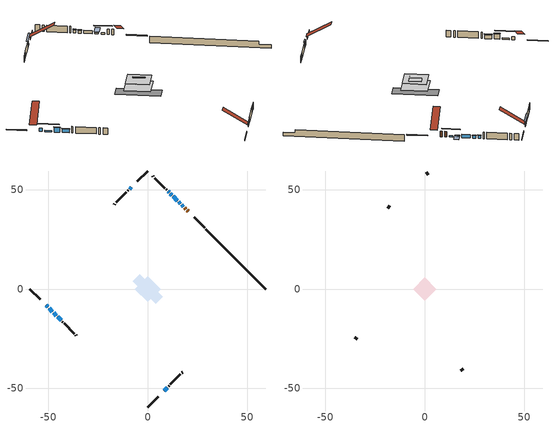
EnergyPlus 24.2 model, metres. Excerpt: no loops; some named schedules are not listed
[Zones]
conditioned space
 floor outside (Floor1 construction): -1.57,0 0,1.57 1.57,0 0,-1.57 z0.79
 floor adiabatic (AdiabaticFloorConstruction): -6.53,0 0,6.53 6.53,0 0,-6.53 z0.79
 floor foundation (Slab1 construction): -7.54,3.99 -3.99,7.54 7.54,-3.99 3.99,-7.54 z-1.65
 wall outside (RimJoist1 construction): 0,-59.4 5.19,-54.21 / -59.4,0 -54.21,-5.19 / 0,59.4 -5.19,54.21 / 28.57,30.83 23.38,36.02 z0.79:1.09
 wall outside (AdiabaticWallConstruction 1): 20.28,39.12 19.8,39.6 / 19.15,40.26 18.6,40.8 z0.79:2.82
 wall outside (AdiabaticWallConstruction): -51.11,-8.29 -50.37,-9.04 / 14.91,44.5 12.75,46.66 z0.79:2.01; 17.94,41.46 17.08,42.32 / 16.43,42.98 15.56,43.84 / -8.29,51.11 -9.16,50.25 / -49.71,-9.69 -47.99,-11.42 z0.79:1.3; -47.33,-12.07 -46.04,-13.37 z0.79:2.62; 12.09,47.31 11.44,47.96 z0.79:1.71; 10.79,48.61 10.21,49.19 z0.79:1.91; 8.29,-51.11 9.8,-49.6 z0.79:2.31; -45.38,-14.02 -43.66,-15.75 z0.79:2.16
 wall outside (Wall1 construction): 10.46,-48.94 10.71,-48.69 / -43,-16.4 -42.74,-16.66 / -9.81,49.59 -10.07,49.34 / 9.56,49.85 9.3,50.1 z0.79:3.23
 wall outside (Wall2 construction): 11.37,-48.03 16.49,-42.92 / -42.09,-17.32 -36.97,-22.43 / -10.72,48.68 -15.84,43.57 / 8.65,50.76 3.53,55.87 z0.79:3.23
 wall outside (Wall3 construction): 17.14,-42.26 17.57,-41.84 / -36.32,-23.09 -35.89,-23.51 / -16.5,42.91 -16.92,42.48 / 2.88,56.53 2.45,56.95 z0.79:3.23
 wall foundation (FoundationWall1 construction): 29.23,30.17,-1.65 29.23,30.17,0.79 56.39,3.02,0.79 56.39,3.02,-0.31 59.4,0,-0.31 59.4,0,-1.65
 window (WindowConstruction 6): -51.11,-8.29 -50.37,-9.04 z0.79:2.01
 window (WindowConstruction 7): 17.94,41.46 17.08,42.32 z0.79:1.3
 window (WindowConstruction 8): 16.42,42.98 15.56,43.84 z0.79:1.3
 window (WindowConstruction 9): -8.29,51.11 -9.16,50.25 z0.79:1.3
 window (WindowConstruction 10): -49.71,-9.69 -47.99,-11.42 z0.79:1.3
 window (WindowConstruction): -47.33,-12.07 -46.04,-13.37 z0.79:2.62
 window (WindowConstruction 1): 14.91,44.5 12.75,46.65 z0.79:2.01
 window (WindowConstruction 2): 12.09,47.31 11.45,47.96 z0.79:1.7
 window (WindowConstruction 3): 10.79,48.62 10.22,49.19 z0.79:1.91
 window (WindowConstruction 4): 8.29,-51.11 9.8,-49.6 z0.79:2.31
 window (WindowConstruction 5): -45.38,-14.02 -43.66,-15.75 z0.79:2.16
 door (Door): 20.28,39.13 19.8,39.6 z0.79:2.82
 door (Door 1): 19.15,40.26 18.6,40.8 z0.79:2.82
 ceiling adiabatic (AdiabaticFloorConstruction): 0,-6.53 6.53,0 0,6.53 -6.53,0 z0.79
attic - vented
 floor to conditioned space (Floor2 construction Reversed): -5.91,0 0,5.91 5.91,0 0,-5.91 z3.23
 floor to conditioned space (Floor3 construction Reversed): -3.1,0 0,3.1 3.1,0 0,-3.1 z3.23
 wall outside (Wall4 construction): 18.22,-41.18 19.36,-40.04 / -35.23,-24.17 -34.1,-25.31 / -17.58,41.83 -18.72,40.69 / 1.79,57.61 0.66,58.75 z0.79:3.23
 roof outside (Roof1 construction): 7.64,-51.77,3.23 1.46,-45.59,8.32 -0.32,-47.38,8.32 5.85,-53.55,3.23; -51.77,-7.64,3.23 -45.59,-1.46,8.32 -47.38,0.32,8.32 -53.55,-5.85,3.23; -7.64,51.77,3.23 -1.46,45.59,8.32 0.32,47.38,8.32 -5.85,53.55,3.23; 20.94,38.47,3.23 14.76,32.29,8.32 16.55,30.51,8.32 22.72,36.68,3.23
shading: 15.21,44.19 19.81,39.59 20.1,39.88 15.51,44.48 z3.94; 15.35,44.05 16.64,42.77 19.22,45.36 17.94,46.64 z1.6; -11.02,48.38 -6.43,52.98 -6.72,53.27 -11.31,48.67 z3.94; -46.12,-13.28 -51.58,-7.83 -51.87,-8.12 -46.41,-13.57 z3.94; -45.89,-13.51 -47.47,-11.93 -47.76,-12.22 -46.19,-13.8 z2.82; 11.3,48.1 12.23,47.17 12.53,47.46 11.59,48.39 z1.91; 10.07,49.33 10.93,48.47 11.22,48.76 10.36,49.62 z2.11; 9.95,-49.46 8.15,-51.25 8.44,-51.54 10.24,-49.75 z2.52; -43.51,-15.89 -45.52,-13.88 -45.81,-14.17 -43.8,-16.18 z2.36
[Building]
Building 1: Terrain=Suburbs
[Site:Location]
Quebec Intl AP_QC: Latitude {deg}=46.8; Longitude {deg}=-71.38; Time Zone {hr}=-5; Elevation {m}=74; Keep Site Location Information=Yes
[Site:GroundTemperature:Shallow]
0.0108218, -2.24938, -2.43038, -1.3578, 2.94801, 7.23376, 10.9493, 13.303, 13.5029, 11.5886, 7.96783, 3.81355
[Site:WaterMainsTemperature]
Calculation Method=Schedule; Temperature Schedule=mains temperature schedule
[Material] Roughness=Rough; Thermal Absorptance=0.9
Name | Thickness {m} | Conductivity {W/m-K} | Density {kg/m3} | Specific Heat {J/kg-K} | Solar Absorptance | Visible Absorptance
asphalt or fiberglass shingles | 0.00635 | 0.162714 | 1121.4 | 1465.45 | 0.4 | 0.4
ceiling loosefill ins | 0.0846667 | 0.0480833 | 16.02 | 1046.75 | 0.7 | 0.7
ceiling stud and cavity | 0.1397 | 0.0960498 | 65.682 | 1177.47 | 0.7 | 0.7
ceiling stud and cavity 1 | 0.1397 | 0.0973462 | 65.682 | 1177.47 | 0.7 | 0.7
concrete 4.0 in. | 0.1016 | 1.803125 | 2242.8 | 837.4 | 0.7 | 0.7
concrete 8.0 in. | 0.2032 | 1.803125 | 2242.8 | 837.4 | 0.7 | 0.7
door material | 0.04445 | 0.0451087 | 512.64 | 1214.23 | 0.7 | 0.7
exterior vertical ins | 0.00784382 | 0.029427 | 32.04 | 1214.23 | 0.7 | 0.7
floor covering | 0.0127 | 0.0433444 | 54.468 | 1339.84 | 0.6 | 0.6
floor rigid ins; rim joist rigid ins; wall rigid ins | 0.051816 | 0.029427 | 32.04 | 1214.23 | 0.7 | 0.7
floor rigid ins 1; wall rigid ins 1 | 0.512978 | 0.029427 | 32.04 | 1214.23 | 0.7 | 0.7
floor stud and cavity | 0.1397 | 0.0894249 | 92.3553 | 1139.71 | 0.7 | 0.7
floor stud and cavity 1 | 0.1397 | 1.75129 | 37.0049 | 1207.88 | 0.7 | 0.7
furniture material conditioned space 1 | 0.1524 | 0.115458 | 640.8 | 1214.23 | 0.6 | 0.6
gypsum board | 0.0127 | 0.160291 | 801 | 837.4 | 0.6 | 0.6
gypsum board 1 | 0.0127 | 0.160291 | 801 | 837.4 | 0.7 | 0.7
osb sheathing 0.5 in. | 0.0127 | 0.115458 | 512.64 | 1214.23 | 0.7 | 0.7
osb sheathing 0.75 in. | 0.01905 | 0.115458 | 512.64 | 1214.23 | 0.7 | 0.7
osb sheathing 2.0 in. | 0.0508 | 0.115458 | 512.64 | 1214.23 | 0.7 | 0.7
rim joist stud and cavity | 0.0508 | 0.04374 | 125.044 | 1163.47 | 0.6 | 0.6
wall stud and cavity | 0.1397 | 0.131356 | 139.0536 | 1170.24 | 0.7 | 0.7
wall stud and cavity 1 | 0.1397 | 0.149414 | 139.0536 | 1170.24 | 0.7 | 0.7
wall stud and cavity 2 | 0.1397 | 0.40688 | 139.0536 | 1170.24 | 0.7 | 0.7
wall stud and cavity 3 | 0.0889 | 6.1454 | 50.32683 | 1063.81 | 0.6 | 0.6
wall stud and cavity 4 | 0.0889 | 0.380278 | 52.3479 | 1209.89 | 0.7 | 0.7
wall stud and cavity 5 | 0.0889 | 0.391764 | 83.0341 | 1211.67 | 0.7 | 0.7
wood siding | 0.0254 | 0.102417 | 544.68 | 1172.36 | 0.4 | 0.4
wood siding 1 | 0.00254 | 0.102417 | 544.68 | 1172.36 | 0.4 | 0.4
wood siding 2; wood siding 3; wood siding 4 | 0.0254 | 0.102417 | 544.68 | 1172.36 | 0.7 | 0.7
[WindowMaterial:SimpleGlazingSystem]
Name | U-Factor {W/m2-K} | Solar Heat Gain Coefficient
WindowMaterial | 2.12414 | 0.61
WindowMaterial 1 | 2.22805 | 0.55
WindowMaterial 2 | 2.22521 | 0.52
WindowMaterial 3 | 2.33195 | 0.42
WindowMaterial 4 | 2.12811 | 0.61
WindowMaterial 5 | 2.16843 | 0.57
WindowMaterial 6 | 2.938365 | 0.65
WindowMaterial 7 | 3.032052 | 0.47
[Construction]
AdiabaticFloorConstruction: floor stud and cavity 1, floor rigid ins 1, osb sheathing 0.75 in., floor covering
AdiabaticWallConstruction: wood siding 3, wall rigid ins 1, wall stud and cavity 4, gypsum board
AdiabaticWallConstruction 1: wood siding 4, wall rigid ins 1, wall stud and cavity 4, gypsum board
Door; Door 1: door material
Floor1 construction: floor stud and cavity, floor rigid ins, osb sheathing 0.75 in., floor covering
Floor2 construction Reversed: gypsum board, ceiling stud and cavity, ceiling loosefill ins
Floor3 construction Reversed: gypsum board, ceiling stud and cavity 1, ceiling loosefill ins
FoundationWall1 construction: concrete 8.0 in., gypsum board 1
furniture construction conditioned space 1: furniture material conditioned space 1
PartitionWallConstruction: gypsum board, wall stud and cavity 5, gypsum board
RimJoist1 construction: wood siding 2, rim joist rigid ins, osb sheathing 2.0 in., rim joist stud and cavity
Roof1 construction: asphalt or fiberglass shingles
Slab1 construction: concrete 4.0 in.
Wall1 construction: wood siding, wall rigid ins, osb sheathing 0.5 in., wall stud and cavity, gypsum board
Wall2 construction: wood siding, wall rigid ins, osb sheathing 0.5 in., wall stud and cavity 1, gypsum board
Wall3 construction: wood siding, wall rigid ins, osb sheathing 0.5 in., wall stud and cavity 2, gypsum board
Wall4 construction: wood siding 1, wall stud and cavity 3
WindowConstruction: WindowMaterial
WindowConstruction 1: WindowMaterial 1
WindowConstruction 10; WindowConstruction 7; WindowConstruction 8; WindowConstruction 9: WindowMaterial 7
WindowConstruction 2: WindowMaterial 2
WindowConstruction 3: WindowMaterial 3
WindowConstruction 4: WindowMaterial 4
WindowConstruction 5: WindowMaterial 5
WindowConstruction 6: WindowMaterial 6
[Zone] Multiplier=1; Part of Total Floor Area=Yes
Name | Volume {m3}
attic - vented | 70.5461
conditioned space | 426.7
[Space]
Name | Zone | Volume {m3}
attic - vented 1 | attic - vented | 70.5461
conditioned space 1 | conditioned space | 426.7
[ZoneInfiltration:EffectiveLeakageArea]
infil attic - vented 1: Zone or Space=attic - vented 1; Schedule=Always On Discrete; Effective Air Leakage Area {cm2}=3287.26; Stack Coefficient=0.000523743; Wind Coefficient=1.54625e-05
[ZoneMixing]
whole house fan mix: Zone or Space=attic - vented; Schedule=Always On Continuous; Design Flow Rate Calculation Method=Flow/Zone; Design Flow Rate {m3/s}=0; Source Zone or Space=conditioned space
[SurfaceProperty:ExposedFoundationPerimeter]
Slab1: Exposed Perimeter Calculation Method=TotalExposedPerimeter; Total Exposed Perimeter {m}=42.672
[InternalMass] Zone or ZoneList=conditioned space; Space or SpaceList=conditioned space 1
Name | Construction | Surface Area {m2}
furniture mass conditioned space 1 | furniture construction conditioned space 1 | 68.9041
partition wall mass | PartitionWallConstruction | 172.26
[Lights]
interior lighting: Zone or ZoneList or Space or SpaceList=conditioned space 1; Schedule=interior lighting schedule; Design Level Calculation Method=LightingLevel; Lighting Level {W}=343.2; Return Air Fraction=0; Fraction Radiant=0.6; Fraction Visible=0.2; Fraction Replaceable=1
[People]
occupants: Zone or ZoneList or Space or SpaceList=conditioned space 1; Number of People Schedule=occupants schedule; Number of People Calculation Method=People; Number of People=3; Fraction Radiant=0.314171; Sensible Heat Fraction=0.56303; Activity Level Schedule=occupants activity schedule; Carbon Dioxide Generation Rate {m3/s-W}=0; Enable ASHRAE 55 Comfort Warnings=No; Mean Radiant Temperature Calculation Type=EnclosureAveraged
[ElectricEquipment] Zone or ZoneList or Space or SpaceList=conditioned space 1; Design Level Calculation Method=EquipmentLevel
Name | Schedule | Design Level {W} | Fraction Latent | Fraction Radiant | Fraction Lost
clothes dryer | clothes dryer schedule | 140.772 | 0.015 | 0.081 | 0.85
clothes washer | clothes washer schedule | 32.1985 | 0.03 | 0.162 | 0.7
cooking range | cooking range schedule | 215.147 | 0.08 | 0.432 | 0.2
dishwasher | dishwasher schedule | 66.8632 | 0.3 | 0.18 | 0.4
fridge | fridge schedule | 72.9452 | 0 | 0.6 | 0
mech vent house fan | mech vent house fan schedule | 0 | 0 | 0 | 1
mech vent house fan cfis | mech vent house fan cfis schedule | 0 | 0 | 0 | 0
mech vent range fan 0 | mech vent range fan 0 schedule | 57 | 0 | 0 | 1
misc plug loads | misc plug loads schedule | 494.7 | 0.045 | 0.513 | 0.1
whole house fan | Always On Discrete | 0 | 0 | 0 | 1
[OtherEquipment] Zone or ZoneList or Space or SpaceList=conditioned space 1; Design Level Calculation Method=EquipmentLevel
Name | Fuel Type | Schedule | Design Level {W} | Fraction Latent | Fraction Radiant | Fraction Lost
clothes dryer 1 | Electricity | clothes dryer schedule | 0 | 0.015 | 0.081 | 0.85
cooking range 1 | Electricity | cooking range schedule | 0 | 0.08 | 0.432 | 0.2
general water use latent | None | general water use schedule | 62.594 | 1 | 0 | 0
general water use sensible | None | general water use schedule | -61.6891 | 0 | 0.6 | 0
mech vent house fan latent load | None | Always On Discrete | 0 | 1 | 0 | 0
mech vent house fan sensible load | None | Always On Discrete | 0 | 0 | 0 | 0
water heater energy adjustment1 | Electricity | Always On Discrete | 0.01 | 0 | 0 | 1
[ZoneInfiltration:DesignFlowRate] Zone or ZoneList or Space or SpaceList=conditioned space 1; Schedule=Always On Discrete; Design Flow Rate Calculation Method=Flow/Zone; Design Flow Rate {m3/s}=0
infil flow; natural vent flow; whole house fan flow
[Foundation:Kiva]
Foundation Kiva 1: Initial Indoor Air Temperature {C}=18; Wall Height Above Grade {m}=0.789981; Wall Depth Below Slab {m}=0.2032; Custom Block Material Name 1=exterior vertical ins; Custom Block Depth 1 {m}=2.43998; Custom Block X Position 1 {m}=0.2159; Custom Block Z Position 1 {m}=0
[Foundation:Kiva:Settings]
Soil Conductivity {W/m-K}=0.849921; Soil Density {kg/m3}=1842.3; Soil Specific Heat {J/kg-K}=418.7; Ground Solar Absorptivity=0.9; Ground Thermal Absorptivity=0.9; Ground Surface Roughness {m}=0.03; Far-Field Width {m}=40; Deep-Ground Boundary Condition=ZeroFlux; Deep-Ground Depth {m}=40; Minimum Cell Dimension {m}=0.2; Maximum Cell Growth Coefficient=3; Simulation Timestep=Timestep
[Exterior:Lights]
exterior lighting: Schedule=exterior lighting schedule; Design Level {W}=75.6
[Schedule:Constant]
Name | Hourly Value
Always On Continuous; mech vent house fan schedule; mech vent house fan cfis schedule; Always On Discrete | 1
occupants activity schedule | 117.228
fridge schedule | 0
[Schedule:Week:Daily]
interior lighting schedule Week Rule - Jan1-Jan27: interior lighting schedule day, interior lighting schedule day, interior lighting schedule day, interior lighting schedule day, interior lighting schedule day, interior lighting schedule day, interior lighting schedule day, interior lighting schedule default day, interior lighting schedule default day, interior lighting schedule default day, interior lighting schedule default day, interior lighting schedule default day
interior lighting schedule Week Rule - Jan28-Feb3: interior lighting schedule day, interior lighting schedule day, interior lighting schedule day, interior lighting schedule day, interior lighting schedule day 1, interior lighting schedule day 1, interior lighting schedule day 1, interior lighting schedule default day, interior lighting schedule default day, interior lighting schedule default day, interior lighting schedule default day, interior lighting schedule default day
interior lighting schedule Week Rule - Feb4-Feb24: interior lighting schedule day 1, interior lighting schedule day 1, interior lighting schedule day 1, interior lighting schedule day 1, interior lighting schedule day 1, interior lighting schedule day 1, interior lighting schedule day 1, interior lighting schedule default day, interior lighting schedule default day, interior lighting schedule default day, interior lighting schedule default day, interior lighting schedule default day
interior lighting schedule Week Rule - Feb25-Mar3: interior lighting schedule day 1, interior lighting schedule day 1, interior lighting schedule day 1, interior lighting schedule day 1, interior lighting schedule day 2, interior lighting schedule day 2, interior lighting schedule day 2, interior lighting schedule default day, interior lighting schedule default day, interior lighting schedule default day, interior lighting schedule default day, interior lighting schedule default day
interior lighting schedule Week Rule - Mar4-Mar31: interior lighting schedule day 2, interior lighting schedule day 2, interior lighting schedule day 2, interior lighting schedule day 2, interior lighting schedule day 2, interior lighting schedule day 2, interior lighting schedule day 2, interior lighting schedule default day, interior lighting schedule default day, interior lighting schedule default day, interior lighting schedule default day, interior lighting schedule default day
interior lighting schedule Week Rule - Apr1-Apr28: interior lighting schedule day 3, interior lighting schedule day 3, interior lighting schedule day 3, interior lighting schedule day 3, interior lighting schedule day 3, interior lighting schedule day 3, interior lighting schedule day 3, interior lighting schedule default day, interior lighting schedule default day, interior lighting schedule default day, interior lighting schedule default day, interior lighting schedule default day
interior lighting schedule Week Rule - Apr29-May5: interior lighting schedule day 3, interior lighting schedule day 3, interior lighting schedule day 4, interior lighting schedule day 4, interior lighting schedule day 4, interior lighting schedule day 4, interior lighting schedule day 4, interior lighting schedule default day, interior lighting schedule default day, interior lighting schedule default day, interior lighting schedule default day, interior lighting schedule default day
interior lighting schedule Week Rule - May6-May26: interior lighting schedule day 4, interior lighting schedule day 4, interior lighting schedule day 4, interior lighting schedule day 4, interior lighting schedule day 4, interior lighting schedule day 4, interior lighting schedule day 4, interior lighting schedule default day, interior lighting schedule default day, interior lighting schedule default day, interior lighting schedule default day, interior lighting schedule default day
interior lighting schedule Week Rule - May27-Jun2: interior lighting schedule day 4, interior lighting schedule day 4, interior lighting schedule day 4, interior lighting schedule day 4, interior lighting schedule day 4, interior lighting schedule day 5, interior lighting schedule day 5, interior lighting schedule default day, interior lighting schedule default day, interior lighting schedule default day, interior lighting schedule default day, interior lighting schedule default day
interior lighting schedule Week Rule - Jun3-Jun30: interior lighting schedule day 5, interior lighting schedule day 5, interior lighting schedule day 5, interior lighting schedule day 5, interior lighting schedule day 5, interior lighting schedule day 5, interior lighting schedule day 5, interior lighting schedule default day, interior lighting schedule default day, interior lighting schedule default day, interior lighting schedule default day, interior lighting schedule default day
interior lighting schedule Week Rule - Jul1-Jul28: interior lighting schedule day 6, interior lighting schedule day 6, interior lighting schedule day 6, interior lighting schedule day 6, interior lighting schedule day 6, interior lighting schedule day 6, interior lighting schedule day 6, interior lighting schedule default day, interior lighting schedule default day, interior lighting schedule default day, interior lighting schedule default day, interior lighting schedule default day
interior lighting schedule Week Rule - Jul29-Aug4: interior lighting schedule day 6, interior lighting schedule day 6, interior lighting schedule day 6, interior lighting schedule day 7, interior lighting schedule day 7, interior lighting schedule day 7, interior lighting schedule day 7, interior lighting schedule default day, interior lighting schedule default day, interior lighting schedule default day, interior lighting schedule default day, interior lighting schedule default day
interior lighting schedule Week Rule - Aug5-Aug25: interior lighting schedule day 7, interior lighting schedule day 7, interior lighting schedule day 7, interior lighting schedule day 7, interior lighting schedule day 7, interior lighting schedule day 7, interior lighting schedule day 7, interior lighting schedule default day, interior lighting schedule default day, interior lighting schedule default day, interior lighting schedule default day, interior lighting schedule default day
interior lighting schedule Week Rule - Aug26-Sep1: interior lighting schedule day 7, interior lighting schedule day 7, interior lighting schedule day 7, interior lighting schedule day 7, interior lighting schedule day 7, interior lighting schedule day 7, interior lighting schedule day 8, interior lighting schedule default day, interior lighting schedule default day, interior lighting schedule default day, interior lighting schedule default day, interior lighting schedule default day
interior lighting schedule Week Rule - Sep2-Sep29: interior lighting schedule day 8, interior lighting schedule day 8, interior lighting schedule day 8, interior lighting schedule day 8, interior lighting schedule day 8, interior lighting schedule day 8, interior lighting schedule day 8, interior lighting schedule default day, interior lighting schedule default day, interior lighting schedule default day, interior lighting schedule default day, interior lighting schedule default day
interior lighting schedule Week Rule - Sep30-Oct6: interior lighting schedule day 8, interior lighting schedule day 9, interior lighting schedule day 9, interior lighting schedule day 9, interior lighting schedule day 9, interior lighting schedule day 9, interior lighting schedule day 9, interior lighting schedule default day, interior lighting schedule default day, interior lighting schedule default day, interior lighting schedule default day, interior lighting schedule default day
interior lighting schedule Week Rule - Oct7-Oct27: interior lighting schedule day 9, interior lighting schedule day 9, interior lighting schedule day 9, interior lighting schedule day 9, interior lighting schedule day 9, interior lighting schedule day 9, interior lighting schedule day 9, interior lighting schedule default day, interior lighting schedule default day, interior lighting schedule default day, interior lighting schedule default day, interior lighting schedule default day
interior lighting schedule Week Rule - Oct28-Nov3: interior lighting schedule day 9, interior lighting schedule day 9, interior lighting schedule day 9, interior lighting schedule day 9, interior lighting schedule day 10, interior lighting schedule day 10, interior lighting schedule day 10, interior lighting schedule default day, interior lighting schedule default day, interior lighting schedule default day, interior lighting schedule default day, interior lighting schedule default day
interior lighting schedule Week Rule - Nov4-Nov24: interior lighting schedule day 10, interior lighting schedule day 10, interior lighting schedule day 10, interior lighting schedule day 10, interior lighting schedule day 10, interior lighting schedule day 10, interior lighting schedule day 10, interior lighting schedule default day, interior lighting schedule default day, interior lighting schedule default day, interior lighting schedule default day, interior lighting schedule default day
interior lighting schedule Week Rule - Nov25-Dec1: interior lighting schedule day 10, interior lighting schedule day 10, interior lighting schedule day 10, interior lighting schedule day 10, interior lighting schedule day 10, interior lighting schedule day 10, interior lighting schedule day 11, interior lighting schedule default day, interior lighting schedule default day, interior lighting schedule default day, interior lighting schedule default day, interior lighting schedule default day
interior lighting schedule Week Rule - Dec2-Dec31: interior lighting schedule day 11, interior lighting schedule day 11, interior lighting schedule day 11, interior lighting schedule day 11, interior lighting schedule day 11, interior lighting schedule day 11, interior lighting schedule day 11, interior lighting schedule default day, interior lighting schedule default day, interior lighting schedule default day, interior lighting schedule default day, interior lighting schedule default day
occupants schedule Week Rule - Jan1-Dec31: occupants schedule day, occupants schedule day, occupants schedule day, occupants schedule day, occupants schedule day, occupants schedule day, occupants schedule day, occupants schedule default day, occupants schedule default day, occupants schedule default day, occupants schedule default day, occupants schedule default day
clothes dryer schedule Week Rule - Jan1-Dec31: clothes dryer schedule day, clothes dryer schedule day, clothes dryer schedule day, clothes dryer schedule day, clothes dryer schedule day, clothes dryer schedule day, clothes dryer schedule day, clothes dryer schedule default day, clothes dryer schedule default day, clothes dryer schedule default day, clothes dryer schedule default day, clothes dryer schedule default day
clothes washer schedule Week Rule - Jan1-Dec31: clothes washer schedule day, clothes washer schedule day, clothes washer schedule day, clothes washer schedule day, clothes washer schedule day, clothes washer schedule day, clothes washer schedule day, clothes washer schedule default day, clothes washer schedule default day, clothes washer schedule default day, clothes washer schedule default day, clothes washer schedule default day
cooking range schedule Week Rule - Jan1-Dec31: cooking range schedule day, cooking range schedule day, cooking range schedule day, cooking range schedule day, cooking range schedule day, cooking range schedule day, cooking range schedule day, cooking range schedule default day, cooking range schedule default day, cooking range schedule default day, cooking range schedule default day, cooking range schedule default day
dishwasher schedule Week Rule - Jan1-Dec31: dishwasher schedule day, dishwasher schedule day, dishwasher schedule day, dishwasher schedule day, dishwasher schedule day, dishwasher schedule day, dishwasher schedule day, dishwasher schedule default day, dishwasher schedule default day, dishwasher schedule default day, dishwasher schedule default day, dishwasher schedule default day
mech vent range fan 0 schedule Week Rule - Jan1-Dec31: mech vent range fan 0 schedule day, mech vent range fan 0 schedule day, mech vent range fan 0 schedule day, mech vent range fan 0 schedule day, mech vent range fan 0 schedule day, mech vent range fan 0 schedule day, mech vent range fan 0 schedule day, mech vent range fan 0 schedule default day, mech vent range fan 0 schedule default day, mech vent range fan 0 schedule default day, mech vent range fan 0 schedule default day, mech vent range fan 0 schedule default day
misc plug loads schedule Week Rule - Jan1-Dec31: misc plug loads schedule day, misc plug loads schedule day, misc plug loads schedule day, misc plug loads schedule day, misc plug loads schedule day, misc plug loads schedule day, misc plug loads schedule day, misc plug loads schedule default day, misc plug loads schedule default day, misc plug loads schedule default day, misc plug loads schedule default day, misc plug loads schedule default day
general water use schedule Week Rule - Jan1-Dec31: general water use schedule day, general water use schedule day, general water use schedule day, general water use schedule day, general water use schedule day, general water use schedule day, general water use schedule day, general water use schedule default day, general water use schedule default day, general water use schedule default day, general water use schedule default day, general water use schedule default day
exterior lighting schedule Week Rule - Jan1-Jan27: exterior lighting schedule day, exterior lighting schedule day, exterior lighting schedule day, exterior lighting schedule day, exterior lighting schedule day, exterior lighting schedule day, exterior lighting schedule day, exterior lighting schedule default day, exterior lighting schedule default day, exterior lighting schedule default day, exterior lighting schedule default day, exterior lighting schedule default day
exterior lighting schedule Week Rule - Jan28-Feb3: exterior lighting schedule day, exterior lighting schedule day, exterior lighting schedule day, exterior lighting schedule day, exterior lighting schedule day 1, exterior lighting schedule day 1, exterior lighting schedule day 1, exterior lighting schedule default day, exterior lighting schedule default day, exterior lighting schedule default day, exterior lighting schedule default day, exterior lighting schedule default day
exterior lighting schedule Week Rule - Feb4-Feb24: exterior lighting schedule day 1, exterior lighting schedule day 1, exterior lighting schedule day 1, exterior lighting schedule day 1, exterior lighting schedule day 1, exterior lighting schedule day 1, exterior lighting schedule day 1, exterior lighting schedule default day, exterior lighting schedule default day, exterior lighting schedule default day, exterior lighting schedule default day, exterior lighting schedule default day
exterior lighting schedule Week Rule - Feb25-Mar3: exterior lighting schedule day 1, exterior lighting schedule day 1, exterior lighting schedule day 1, exterior lighting schedule day 1, exterior lighting schedule day 2, exterior lighting schedule day 2, exterior lighting schedule day 2, exterior lighting schedule default day, exterior lighting schedule default day, exterior lighting schedule default day, exterior lighting schedule default day, exterior lighting schedule default day
exterior lighting schedule Week Rule - Mar4-Mar31: exterior lighting schedule day 2, exterior lighting schedule day 2, exterior lighting schedule day 2, exterior lighting schedule day 2, exterior lighting schedule day 2, exterior lighting schedule day 2, exterior lighting schedule day 2, exterior lighting schedule default day, exterior lighting schedule default day, exterior lighting schedule default day, exterior lighting schedule default day, exterior lighting schedule default day
exterior lighting schedule Week Rule - Apr1-Apr28: exterior lighting schedule day 3, exterior lighting schedule day 3, exterior lighting schedule day 3, exterior lighting schedule day 3, exterior lighting schedule day 3, exterior lighting schedule day 3, exterior lighting schedule day 3, exterior lighting schedule default day, exterior lighting schedule default day, exterior lighting schedule default day, exterior lighting schedule default day, exterior lighting schedule default day
exterior lighting schedule Week Rule - Apr29-May5: exterior lighting schedule day 3, exterior lighting schedule day 3, exterior lighting schedule day 4, exterior lighting schedule day 4, exterior lighting schedule day 4, exterior lighting schedule day 4, exterior lighting schedule day 4, exterior lighting schedule default day, exterior lighting schedule default day, exterior lighting schedule default day, exterior lighting schedule default day, exterior lighting schedule default day
exterior lighting schedule Week Rule - May6-May26: exterior lighting schedule day 4, exterior lighting schedule day 4, exterior lighting schedule day 4, exterior lighting schedule day 4, exterior lighting schedule day 4, exterior lighting schedule day 4, exterior lighting schedule day 4, exterior lighting schedule default day, exterior lighting schedule default day, exterior lighting schedule default day, exterior lighting schedule default day, exterior lighting schedule default day
exterior lighting schedule Week Rule - May27-Jun2: exterior lighting schedule day 4, exterior lighting schedule day 4, exterior lighting schedule day 4, exterior lighting schedule day 4, exterior lighting schedule day 4, exterior lighting schedule day 5, exterior lighting schedule day 5, exterior lighting schedule default day, exterior lighting schedule default day, exterior lighting schedule default day, exterior lighting schedule default day, exterior lighting schedule default day
exterior lighting schedule Week Rule - Jun3-Jun30: exterior lighting schedule day 5, exterior lighting schedule day 5, exterior lighting schedule day 5, exterior lighting schedule day 5, exterior lighting schedule day 5, exterior lighting schedule day 5, exterior lighting schedule day 5, exterior lighting schedule default day, exterior lighting schedule default day, exterior lighting schedule default day, exterior lighting schedule default day, exterior lighting schedule default day
exterior lighting schedule Week Rule - Jul1-Jul28: exterior lighting schedule day 6, exterior lighting schedule day 6, exterior lighting schedule day 6, exterior lighting schedule day 6, exterior lighting schedule day 6, exterior lighting schedule day 6, exterior lighting schedule day 6, exterior lighting schedule default day, exterior lighting schedule default day, exterior lighting schedule default day, exterior lighting schedule default day, exterior lighting schedule default day
exterior lighting schedule Week Rule - Jul29-Aug4: exterior lighting schedule day 6, exterior lighting schedule day 6, exterior lighting schedule day 6, exterior lighting schedule day 7, exterior lighting schedule day 7, exterior lighting schedule day 7, exterior lighting schedule day 7, exterior lighting schedule default day, exterior lighting schedule default day, exterior lighting schedule default day, exterior lighting schedule default day, exterior lighting schedule default day
exterior lighting schedule Week Rule - Aug5-Aug25: exterior lighting schedule day 7, exterior lighting schedule day 7, exterior lighting schedule day 7, exterior lighting schedule day 7, exterior lighting schedule day 7, exterior lighting schedule day 7, exterior lighting schedule day 7, exterior lighting schedule default day, exterior lighting schedule default day, exterior lighting schedule default day, exterior lighting schedule default day, exterior lighting schedule default day
exterior lighting schedule Week Rule - Aug26-Sep1: exterior lighting schedule day 7, exterior lighting schedule day 7, exterior lighting schedule day 7, exterior lighting schedule day 7, exterior lighting schedule day 7, exterior lighting schedule day 7, exterior lighting schedule day 8, exterior lighting schedule default day, exterior lighting schedule default day, exterior lighting schedule default day, exterior lighting schedule default day, exterior lighting schedule default day
exterior lighting schedule Week Rule - Sep2-Sep29: exterior lighting schedule day 8, exterior lighting schedule day 8, exterior lighting schedule day 8, exterior lighting schedule day 8, exterior lighting schedule day 8, exterior lighting schedule day 8, exterior lighting schedule day 8, exterior lighting schedule default day, exterior lighting schedule default day, exterior lighting schedule default day, exterior lighting schedule default day, exterior lighting schedule default day
exterior lighting schedule Week Rule - Sep30-Oct6: exterior lighting schedule day 8, exterior lighting schedule day 9, exterior lighting schedule day 9, exterior lighting schedule day 9, exterior lighting schedule day 9, exterior lighting schedule day 9, exterior lighting schedule day 9, exterior lighting schedule default day, exterior lighting schedule default day, exterior lighting schedule default day, exterior lighting schedule default day, exterior lighting schedule default day
exterior lighting schedule Week Rule - Oct7-Oct27: exterior lighting schedule day 9, exterior lighting schedule day 9, exterior lighting schedule day 9, exterior lighting schedule day 9, exterior lighting schedule day 9, exterior lighting schedule day 9, exterior lighting schedule day 9, exterior lighting schedule default day, exterior lighting schedule default day, exterior lighting schedule default day, exterior lighting schedule default day, exterior lighting schedule default day
exterior lighting schedule Week Rule - Oct28-Nov3: exterior lighting schedule day 9, exterior lighting schedule day 9, exterior lighting schedule day 9, exterior lighting schedule day 9, exterior lighting schedule day 10, exterior lighting schedule day 10, exterior lighting schedule day 10, exterior lighting schedule default day, exterior lighting schedule default day, exterior lighting schedule default day, exterior lighting schedule default day, exterior lighting schedule default day
exterior lighting schedule Week Rule - Nov4-Nov24: exterior lighting schedule day 10, exterior lighting schedule day 10, exterior lighting schedule day 10, exterior lighting schedule day 10, exterior lighting schedule day 10, exterior lighting schedule day 10, exterior lighting schedule day 10, exterior lighting schedule default day, exterior lighting schedule default day, exterior lighting schedule default day, exterior lighting schedule default day, exterior lighting schedule default day
exterior lighting schedule Week Rule - Nov25-Dec1: exterior lighting schedule day 10, exterior lighting schedule day 10, exterior lighting schedule day 10, exterior lighting schedule day 10, exterior lighting schedule day 10, exterior lighting schedule day 10, exterior lighting schedule day 11, exterior lighting schedule default day, exterior lighting schedule default day, exterior lighting schedule default day, exterior lighting schedule default day, exterior lighting schedule default day
[Schedule:Year]
interior lighting schedule: interior lighting schedule Week Rule - Jan1-Jan27, 1, 1, 1, 27, interior lighting schedule Week Rule - Jan28-Feb3, 1, 28, 2, 3, interior lighting schedule Week Rule - Feb4-Feb24, 2, 4, 2, 24, interior lighting schedule Week Rule - Feb25-Mar3, 2, 25, 3, 3, interior lighting schedule Week Rule - Mar4-Mar31, 3, 4, 3, 31, interior lighting schedule Week Rule - Apr1-Apr28, 4, 1, 4, 28, interior lighting schedule Week Rule - Apr29-May5, 4, 29, 5, 5, interior lighting schedule Week Rule - May6-May26, 5, 6, 5, 26, interior lighting schedule Week Rule - May27-Jun2, 5, 27, 6, 2, interior lighting schedule Week Rule - Jun3-Jun30, 6, 3, 6, 30, interior lighting schedule Week Rule - Jul1-Jul28, 7, 1, 7, 28, interior lighting schedule Week Rule - Jul29-Aug4, 7, 29, 8, 4, interior lighting schedule Week Rule - Aug5-Aug25, 8, 5, 8, 25, interior lighting schedule Week Rule - Aug26-Sep1, 8, 26, 9, 1, interior lighting schedule Week Rule - Sep2-Sep29, 9, 2, 9, 29, interior lighting schedule Week Rule - Sep30-Oct6, 9, 30, 10, 6, interior lighting schedule Week Rule - Oct7-Oct27, 10, 7, 10, 27, interior lighting schedule Week Rule - Oct28-Nov3, 10, 28, 11, 3, interior lighting schedule Week Rule - Nov4-Nov24, 11, 4, 11, 24, interior lighting schedule Week Rule - Nov25-Dec1, 11, 25, 12, 1, interior lighting schedule Week Rule - Dec2-Dec31, 12, 2, 12, 31
occupants schedule: occupants schedule Week Rule - Jan1-Dec31, 1, 1, 12, 31
clothes dryer schedule: clothes dryer schedule Week Rule - Jan1-Dec31, 1, 1, 12, 31
clothes washer schedule: clothes washer schedule Week Rule - Jan1-Dec31, 1, 1, 12, 31
cooking range schedule: cooking range schedule Week Rule - Jan1-Dec31, 1, 1, 12, 31
dishwasher schedule: dishwasher schedule Week Rule - Jan1-Dec31, 1, 1, 12, 31
mech vent range fan 0 schedule: mech vent range fan 0 schedule Week Rule - Jan1-Dec31, 1, 1, 12, 31
misc plug loads schedule: misc plug loads schedule Week Rule - Jan1-Dec31, 1, 1, 12, 31
general water use schedule: general water use schedule Week Rule - Jan1-Dec31, 1, 1, 12, 31
exterior lighting schedule: exterior lighting schedule Week Rule - Jan1-Jan27, 1, 1, 1, 27, exterior lighting schedule Week Rule - Jan28-Feb3, 1, 28, 2, 3, exterior lighting schedule Week Rule - Feb4-Feb24, 2, 4, 2, 24, exterior lighting schedule Week Rule - Feb25-Mar3, 2, 25, 3, 3, exterior lighting schedule Week Rule - Mar4-Mar31, 3, 4, 3, 31, exterior lighting schedule Week Rule - Apr1-Apr28, 4, 1, 4, 28, exterior lighting schedule Week Rule - Apr29-May5, 4, 29, 5, 5, exterior lighting schedule Week Rule - May6-May26, 5, 6, 5, 26, exterior lighting schedule Week Rule - May27-Jun2, 5, 27, 6, 2, exterior lighting schedule Week Rule - Jun3-Jun30, 6, 3, 6, 30, exterior lighting schedule Week Rule - Jul1-Jul28, 7, 1, 7, 28, exterior lighting schedule Week Rule - Jul29-Aug4, 7, 29, 8, 4, exterior lighting schedule Week Rule - Aug5-Aug25, 8, 5, 8, 25, exterior lighting schedule Week Rule - Aug26-Sep1, 8, 26, 9, 1, exterior lighting schedule Week Rule - Sep2-Sep29, 9, 2, 9, 29, exterior lighting schedule Week Rule - Sep30-Oct6, 9, 30, 10, 6, exterior lighting schedule Week Rule - Oct7-Oct27, 10, 7, 10, 27, exterior lighting schedule Week Rule - Oct28-Nov3, 10, 28, 11, 3, exterior lighting schedule Week Rule - Nov4-Nov24, 11, 4, 11, 24, exterior lighting schedule Week Rule - Nov25-Dec1, 11, 25, 12, 1, exterior lighting schedule Week Rule - Dec2-Dec31, 12, 2, 12, 31
[Schedule:Compact]
mains temperature schedule: Through: 01/01, For: AllDays, Until: 24:00, 5.175, Through: 01/02, For: AllDays, Until: 24:00, 5.10167, Through: 01/03, For: AllDays, Until: 24:00, 5.02889, Through: 01/04, For: AllDays, Until: 24:00, 4.95778, Through: 01/05, For: AllDays, Until: 24:00, 4.88778, Through: 01/06, For: AllDays, Until: 24:00, 4.81833, Through: 01/07, For: AllDays, Until: 24:00, 4.75056, Through: 01/08, For: AllDays, Until: 24:00, 4.68389, Through: 01/09, For: AllDays, Until: 24:00, 4.61833, Through: 01/10, For: AllDays, Until: 24:00, 4.55389, Through: 01/11, For: AllDays, Until: 24:00, 4.49056, Through: 01/12, For: AllDays, Until: 24:00, 4.42889, Through: 01/13, For: AllDays, Until: 24:00, 4.36778, Through: 01/14, For: AllDays, Until: 24:00, 4.30889, Through: 01/15, For: AllDays, Until: 24:00, 4.25056, Through: 01/16, For: AllDays, Until: 24:00, 4.19389, Through: 01/17, For: AllDays, Until: 24:00, 4.13833, Through: 01/18, For: AllDays, Until: 24:00, 4.08444, Through: 01/19, For: AllDays, Until: 24:00, 4.03167, Through: 01/20, For: AllDays, Until: 24:00, 3.98056, Through: 01/21, For: AllDays, Until: 24:00, 3.93056, Through: 01/22, For: AllDays, Until: 24:00, 3.88222, Through: 01/23, For: AllDays, Until: 24:00, 3.835, Through: 01/24, For: AllDays, Until: 24:00, 3.78944, Through: 01/25, For: AllDays, Until: 24:00, 3.74556, Through: 01/26, For: AllDays, Until: 24:00, 3.70278, Through: 01/27, For: AllDays, Until: 24:00, 3.66167, Through: 01/28, For: AllDays, Until: 24:00, 3.62167, Through: 01/29, For: AllDays, Until: 24:00, 3.58389, Through: 01/30, For: AllDays, Until: 24:00, 3.54722, Through: 01/31, For: AllDays, Until: 24:00, 3.51167, Through: 02/01, For: AllDays, Until: 24:00, 3.47833, Through: 02/02, For: AllDays, Until: 24:00, 3.44611, Through: 02/03, For: AllDays, Until: 24:00, 3.41556, Through: 02/04, For: AllDays, Until: 24:00, 3.38667, Through: 02/05, For: AllDays, Until: 24:00, 3.35944, Through: 02/06, For: AllDays, Until: 24:00, 3.33389, Through: 02/07, For: AllDays, Until: 24:00, 3.30944, Through: 02/08, For: AllDays, Until: 24:00, 3.28667, Through: 02/09, For: AllDays, Until: 24:00, 3.26611, Through: 02/10, For: AllDays, Until: 24:00, 3.24667, Through: 02/11, For: AllDays, Until: 24:00, 3.22889, Through: 02/12, For: AllDays, Until: 24:00, 3.21278, Through: 02/13, For: AllDays, Until: 24:00, 3.19833, Through: 02/14, For: AllDays, Until: 24:00, 3.18556, Through: 02/15, For: AllDays, Until: 24:00, 3.17389, Through: 02/16, For: AllDays, Until: 24:00, 3.16444, Through: 02/17, For: AllDays, Until: 24:00, 3.15667, Through: 02/18, For: AllDays, Until: 24:00, 3.15056, Through: 02/19, For: AllDays, Until: 24:00, 3.14556, Through: 02/20, For: AllDays, Until: 24:00, 3.14278, Through: 02/21, For: AllDays, Until: 24:00, 3.14111, Through: 02/22, For: AllDays, Until: 24:00, 3.14167, Through: 02/23, For: AllDays, Until: 24:00, 3.14333, Through: 02/24, For: AllDays, Until: 24:00, 3.14722, Through: 02/25, For: AllDays, Until: 24:00, 3.15222, Through: 02/26, For: AllDays, Until: 24:00, 3.15944, Through: 02/27, For: AllDays, Until: 24:00, 3.16778, Through: 02/28, For: AllDays, Until: 24:00, 3.17778, Through: 03/01, For: AllDays, Until: 24:00, 3.18944, Through: 03/02, For: AllDays, Until: 24:00, 3.20333, Through: 03/03, For: AllDays, Until: 24:00, 3.21833, Through: 03/04, For: AllDays, Until: 24:00, 3.235, Through: 03/05, For: AllDays, Until: 24:00, 3.25333, Through: 03/06, For: AllDays, Until: 24:00, 3.27333, Through: 03/07, For: AllDays, Until: 24:00, 3.29444, Through: 03/08, For: AllDays, Until: 24:00, 3.31778, Through: 03/09, For: AllDays, Until: 24:00, 3.34222, Through: 03/10, For: AllDays, Until: 24:00, 3.36889, Through: 03/11, For: AllDays, Until: 24:00, 3.39667, Through: 03/12, For: AllDays, Until: 24:00, 3.42611, Through: 03/13, For: AllDays, Until: 24:00, 3.45722, Through: 03/14, For: AllDays, Until: 24:00, 3.49, Through: 03/15, For: AllDays, Until: 24:00, 3.52389, Through: 03/16, For: AllDays, Until: 24:00, 3.55944, Through: 03/17, For: AllDays, Until: 24:00, 3.59667, Through: 03/18, For: AllDays, Until: 24:00, 3.63556, Through: 03/19, For: AllDays, Until: 24:00, 3.67556, Through: 03/20, For: AllDays, Until: 24:00, 3.71722, Through: 03/21, For: AllDays, Until: 24:00, 3.76056, Through: 03/22, For: AllDays, Until: 24:00, 3.80556, Through: 03/23, For: AllDays, Until: 24:00, 3.85111, Through: 03/24, For: AllDays, Until: 24:00, 3.89889, Through: 03/25, For: AllDays, Until: 24:00, 3.94778, Through: 03/26, For: AllDays, Until: 24:00, 3.99833, Through: 03/27, For: AllDays, Until: 24:00, 4.05, Through: 03/28, For: AllDays, Until: 24:00, 4.10333, Through: 03/29, For: AllDays, Until: 24:00, 4.15778, Through: 03/30, For: AllDays, Until: 24:00, 4.21333, Through: 03/31, For: AllDays, Until: 24:00, 4.27056, Through: 04/01, For: AllDays, Until: 24:00, 4.32944, Through: 04/02, For: AllDays, Until: 24:00, 4.38889, Through: 04/03, For: AllDays, Until: 24:00, 4.45, Through: 04/04, For: AllDays, Until: 24:00, 4.51222, Through: 04/05, For: AllDays, Until: 24:00, 4.57611, Through: 04/06, For: AllDays, Until: 24:00, 4.64056, Through: 04/07, For: AllDays, Until: 24:00, 4.70667, Through: 04/08, For: AllDays, Until: 24:00, 4.77389, Through: 04/09, For: AllDays, Until: 24:00, 4.84222, Through: 04/10, For: AllDays, Until: 24:00, 4.91167, Through: 04/11, For: AllDays, Until: 24:00, 4.98278, Through: 04/12, For: AllDays, Until: 24:00, 5.05444, Through: 04/13, For: AllDays, Until: 24:00, 5.12722, Through: 04/14, For: AllDays, Until: 24:00, 5.20111, Through: 04/15, For: AllDays, Until: 24:00, 5.27611, Through: 04/16, For: AllDays, Until: 24:00, 5.35167, Through: 04/17, For: AllDays, Until: 24:00, 5.42889, Through: 04/18, For: AllDays, Until: 24:00, 5.50667, Through: 04/19, For: AllDays, Until: 24:00, 5.58556, Through: 04/20, For: AllDays, Until: 24:00, 5.665, Through: 04/21, For: AllDays, Until: 24:00, 5.74611, Through: 04/22, For: AllDays, Until: 24:00, 5.82722, Through: 04/23, For: AllDays, Until: 24:00, 5.91, Through: 04/24, For: AllDays, Until: 24:00, 5.99278, Through: 04/25, For: AllDays, Until: 24:00, 6.07722, Through: 04/26, For: AllDays, Until: 24:00, 6.16167, Through: 04/27, For: AllDays, Until: 24:00, 6.24722, Through: 04/28, For: AllDays, Until: 24:00, 6.33389, Through: 04/29, For: AllDays, Until: 24:00, 6.42056, Through: 04/30, For: AllDays, Until: 24:00, 6.50833, Through: 05/01, For: AllDays, Until: 24:00, 6.59667, Through: 05/02, For: AllDays, Until: 24:00, 6.68556, Through: 05/03, For: AllDays, Until: 24:00, 6.775, Through: 05/04, For: AllDays, Until: 24:00, 6.86556, Through: 05/05, For: AllDays, Until: 24:00, 6.95611, Through: 05/06, For: AllDays, Until: 24:00, 7.04722, Through: 05/07, For: AllDays, Until: 24:00, 7.13889, Through: 05/08, For: AllDays, Until: 24:00, 7.23111, Through: 05/09, For: AllDays, Until: 24:00, 7.32333, Through: 05/10, For: AllDays, Until: 24:00, 7.41667, Through: 05/11, For: AllDays, Until: 24:00, 7.51, Through: 05/12, For: AllDays, Until: 24:00, 7.60389, Through: 05/13, For: AllDays, Until: 24:00, 7.69778, Through: 05/14, For: AllDays, Until: 24:00, 7.79222, Through: 05/15, For: AllDays, Until: 24:00, 7.88667, Through: 05/16, For: AllDays, Until: 24:00, 7.98167, Through: 05/17, For: AllDays, Until: 24:00, 8.07667, Through: 05/18, For: AllDays, Until: 24:00, 8.17167, Through: 05/19, For: AllDays, Until: 24:00, 8.26722, Through: 05/20, For: AllDays, Until: 24:00, 8.36278, Through: 05/21, For: AllDays, Until: 24:00, 8.45833, Through: 05/22, For: AllDays, Until: 24:00, 8.55444, Through: 05/23, For: AllDays, Until: 24:00, 8.65, Through: 05/24, For: AllDays, Until: 24:00, 8.74611, Through: 05/25, For: AllDays, Until: 24:00, 8.84167, Through: 05/26, For: AllDays, Until: 24:00, 8.93722, Through: 05/27, For: AllDays, Until: 24:00, 9.03333, Through: 05/28, For: AllDays, Until: 24:00, 9.12889, Through: 05/29, For: AllDays, Until: 24:00, 9.22389, Through: 05/30, For: AllDays, Until: 24:00, 9.31944, Through: 05/31, For: AllDays, Until: 24:00, 9.41444, Through: 06/01, For: AllDays, Until: 24:00, 9.50944, Through: 06/02, For: AllDays, Until: 24:00, 9.60389, Through: 06/03, For: AllDays, Until: 24:00, 9.69833, Through: 06/04, For: AllDays, Until: 24:00, 9.79278, Through: 06/05, For: AllDays, Until: 24:00, 9.88667, Through: 06/06, For: AllDays, Until: 24:00, 9.98, Through: 06/07, For: AllDays, Until: 24:00, 10.0728, Through: 06/08, For: AllDays, Until: 24:00, 10.1656, Through: 06/09, For: AllDays, Until: 24:00, 10.2578, Through: 06/10, For: AllDays, Until: 24:00, 10.3494, Through: 06/11, For: AllDays, Until: 24:00, 10.4411, Through: 06/12, For: AllDays, Until: 24:00, 10.5317, Through: 06/13, For: AllDays, Until: 24:00, 10.6222, Through: 06/14, For: AllDays, Until: 24:00, 10.7117, Through: 06/15, For: AllDays, Until: 24:00, 10.8006, Through: 06/16, For: AllDays, Until: 24:00, 10.8889, Through: 06/17, For: AllDays, Until: 24:00, 10.9772, Through: 06/18, For: AllDays, Until: 24:00, 11.0639, Through: 06/19, For: AllDays, Until: 24:00, 11.1506, Through: 06/20, For: AllDays, Until: 24:00, 11.2361, Through: 06/21, For: AllDays, Until: 24:00, 11.3211, Through: 06/22, For: AllDays, Until: 24:00, 11.4056, Through: 06/23, For: AllDays, Until: 24:00, 11.4889, Through: 06/24, For: AllDays, Until: 24:00, 11.5711, Through: 06/25, For: AllDays, Until: 24:00, 11.6533, Through: 06/26, For: AllDays, Until: 24:00, 11.7339, Through: 06/27, For: AllDays, Until: 24:00, 11.8139, Through: 06/28, For: AllDays, Until: 24:00, 11.8928, Through: 06/29, For: AllDays, Until: 24:00, 11.9711, Through: 06/30, For: AllDays, Until: 24:00, 12.0483, Through: 07/01, For: AllDays, Until: 24:00, 12.1244, Through: 07/02, For: AllDays, Until: 24:00, 12.1994, Through: 07/03, For: AllDays, Until: 24:00, 12.2733, Through: 07/04, For: AllDays, Until: 24:00, 12.3467, Through: 07/05, For: AllDays, Until: 24:00, 12.4183, Through: 07/06, For: AllDays, Until: 24:00, 12.4894, Through: 07/07, For: AllDays, Until: 24:00, 12.5589, Through: 07/08, For: AllDays, Until: 24:00, 12.6278, Through: 07/09, For: AllDays, Until: 24:00, 12.695, Through: 07/10, For: AllDays, Until: 24:00, 12.7617, Through: 07/11, For: AllDays, Until: 24:00, 12.8267, Through: 07/12, For: AllDays, Until: 24:00, 12.8906, Through: 07/13, For: AllDays, Until: 24:00, 12.9528, Through: 07/14, For: AllDays, Until: 24:00, 13.0144, Through: 07/15, For: AllDays, Until: 24:00, 13.0744, Through: 07/16, For: AllDays, Until: 24:00, 13.1333, Through: 07/17, For: AllDays, Until: 24:00, 13.1906, Through: 07/18, For: AllDays, Until: 24:00, 13.2467, Through: 07/19, For: AllDays, Until: 24:00, 13.3017, Through: 07/20, For: AllDays, Until: 24:00, 13.355, Through: 07/21, For: AllDays, Until: 24:00, 13.4072, Through: 07/22, For: AllDays, Until: 24:00, 13.4578, Through: 07/23, For: AllDays, Until: 24:00, 13.5067, Through: 07/24, For: AllDays, Until: 24:00, 13.5544, Through: 07/25, For: AllDays, Until: 24:00, 13.6011, Through: 07/26, For: AllDays, Until: 24:00, 13.6461, Through: 07/27, For: AllDays, Until: 24:00, 13.6894, Through: 07/28, For: AllDays, Until: 24:00, 13.7317, Through: 07/29, For: AllDays, Until: 24:00, 13.7722, Through: 07/30, For: AllDays, Until: 24:00, 13.8111, Through: 07/31, For: AllDays, Until: 24:00, 13.8489, Through: 08/01, For: AllDays, Until: 24:00, 13.8844, Through: 08/02, For: AllDays, Until: 24:00, 13.9189, Through: 08/03, For: AllDays, Until: 24:00, 13.9522, Through: 08/04, For: AllDays, Until: 24:00, 13.9833, Through: 08/05, For: AllDays, Until: 24:00, 14.0133, Through: 08/06, For: AllDays, Until: 24:00, 14.0411, Through: 08/07, For: AllDays, Until: 24:00, 14.0678, Through: 08/08, For: AllDays, Until: 24:00, 14.0933, Through: 08/09, For: AllDays, Until: 24:00, 14.1167, Through: 08/10, For: AllDays, Until: 24:00, 14.1383, Through: 08/11, For: AllDays, Until: 24:00, 14.1589, Through: 08/12, For: AllDays, Until: 24:00, 14.1772, Through: 08/13, For: AllDays, Until: 24:00, 14.1944, Through: 08/14, For: AllDays, Until: 24:00, 14.21, Through: 08/15, For: AllDays, Until: 24:00, 14.2233, Through: 08/16, For: AllDays, Until: 24:00, 14.2356, Through: 08/17, For: AllDays, Until: 24:00, 14.2461, Through: 08/18, For: AllDays, Until: 24:00, 14.255, Through: 08/19, For: AllDays, Until: 24:00, 14.2622, Through: 08/20, For: AllDays, Until: 24:00, 14.2678, Through: 08/21, For: AllDays, Until: 24:00, 14.2717, Through: 08/22, For: AllDays, Until: 24:00, 14.2739, Through: 08/23, For: AllDays, Until: 24:00, 14.2744, Through: 08/24, For: AllDays, Until: 24:00, 14.2733, Through: 08/25, For: AllDays, Until: 24:00, 14.2711, Through: 08/26, For: AllDays, Until: 24:00, 14.2667, Through: 08/27, For: AllDays, Until: 24:00, 14.2606, Through: 08/28, For: AllDays, Until: 24:00, 14.2528, Through: 08/29, For: AllDays, Until: 24:00, 14.2439, Through: 08/30, For: AllDays, Until: 24:00, 14.2328, Through: 08/31, For: AllDays, Until: 24:00, 14.2206, Through: 09/01, For: AllDays, Until: 24:00, 14.2061, Through: 09/02, For: AllDays, Until: 24:00, 14.1906, Through: 09/03, For: AllDays, Until: 24:00, 14.1728, Through: 09/04, For: AllDays, Until: 24:00, 14.1539, Through: 09/05, For: AllDays, Until: 24:00, 14.1333, Through: 09/06, For: AllDays, Until: 24:00, 14.1111, Through: 09/07, For: AllDays, Until: 24:00, 14.0872, Through: 09/08, For: AllDays, Until: 24:00, 14.0617, Through: 09/09, For: AllDays, Until: 24:00, 14.035, Through: 09/10, For: AllDays, Until: 24:00, 14.0061, Through: 09/11, For: AllDays, Until: 24:00, 13.9761, Through: 09/12, For: AllDays, Until: 24:00, 13.9444, Through: 09/13, For: AllDays, Until: 24:00, 13.9111, Through: 09/14, For: AllDays, Until: 24:00, 13.8761, Through: 09/15, For: AllDays, Until: 24:00, 13.84, Through: 09/16, For: AllDays, Until: 24:00, 13.8022, Through: 09/17, For: AllDays, Until: 24:00, 13.7628, Through: 09/18, For: AllDays, Until: 24:00, 13.7217, Through: 09/19, For: AllDays, Until: 24:00, 13.6794, Through: 09/20, For: AllDays, Until: 24:00, 13.6356, Through: 09/21, For: AllDays, Until: 24:00, 13.59, Through: 09/22, For: AllDays, Until: 24:00, 13.5433, Through: 09/23, For: AllDays, Until: 24:00, 13.4956, Through: 09/24, For: AllDays, Until: 24:00, 13.4456, Through: 09/25, For: AllDays, Until: 24:00, 13.395, Through: 09/26, For: AllDays, Until: 24:00, 13.3422, Through: 09/27, For: AllDays, Until: 24:00, 13.2883, Through: 09/28, For: AllDays, Until: 24:00, 13.2333, Through: 09/29, For: AllDays, Until: 24:00, 13.1772, Through: 09/30, For: AllDays, Until: 24:00, 13.1194, Through: 10/01, For: AllDays, Until: 24:00, 13.06, Through: 10/02, For: AllDays, Until: 24:00, 13, Through: 10/03, For: AllDays, Until: 24:00, 12.9383, Through: 10/04, For: AllDays, Until: 24:00, 12.8756, Through: 10/05, For: AllDays, Until: 24:00, 12.8111, Through: 10/06, For: AllDays, Until: 24:00, 12.7456, Through: 10/07, For: AllDays, Until: 24:00, 12.6794, Through: 10/08, For: AllDays, Until: 24:00, 12.6117, Through: 10/09, For: AllDays, Until: 24:00, 12.5428, Through: 10/10, For: AllDays, Until: 24:00, 12.4728, Through: 10/11, For: AllDays, Until: 24:00, 12.4017, Through: 10/12, For: AllDays, Until: 24:00, 12.3294, Through: 10/13, For: AllDays, Until: 24:00, 12.2561, Through: 10/14, For: AllDays, Until: 24:00, 12.1817, Through: 10/15, For: AllDays, Until: 24:00, 12.1061, Through: 10/16, For: AllDays, Until: 24:00, 12.03, Through: 10/17, For: AllDays, Until: 24:00, 11.9528, Through: 10/18, For: AllDays, Until: 24:00, 11.8744, Through: 10/19, For: AllDays, Until: 24:00, 11.795, Through: 10/20, For: AllDays, Until: 24:00, 11.715, Through: 10/21, For: AllDays, Until: 24:00, 11.6339, Through: 10/22, For: AllDays, Until: 24:00, 11.5517, Through: 10/23, For: AllDays, Until: 24:00, 11.4689, Through: 10/24, For: AllDays, Until: 24:00, 11.3856, Through: 10/25, For: AllDays, Until: 24:00, 11.3011, Through: 10/26, For: AllDays, Until: 24:00, 11.2161, Through: 10/27, For: AllDays, Until: 24:00, 11.13, Through: 10/28, For: AllDays, Until: 24:00, 11.0433, Through: 10/29, For: AllDays, Until: 24:00, 10.9561, Through: 10/30, For: AllDays, Until: 24:00, 10.8683, Through: 10/31, For: AllDays, Until: 24:00, 10.7794, Through: 11/01, For: AllDays, Until: 24:00, 10.6906, Through: 11/02, For: AllDays, Until: 24:00, 10.6006, Through: 11/03, For: AllDays, Until: 24:00, 10.51, Through: 11/04, For: AllDays, Until: 24:00, 10.4194, Through: 11/05, For: AllDays, Until: 24:00, 10.3278, Through: 11/06, For: AllDays, Until: 24:00, 10.2361, Through: 11/07, For: AllDays, Until: 24:00, 10.1439, Through: 11/08, For: AllDays, Until: 24:00, 10.0511, Through: 11/09, For: AllDays, Until: 24:00, 9.95778, Through: 11/10, For: AllDays, Until: 24:00, 9.86444, Through: 11/11, For: AllDays, Until: 24:00, 9.77056, Through: 11/12, For: AllDays, Until: 24:00, 9.67611, Through: 11/13, For: AllDays, Until: 24:00, 9.58167, Through: 11/14, For: AllDays, Until: 24:00, 9.48722, Through: 11/15, For: AllDays, Until: 24:00, 9.39222, Through: 11/16, For: AllDays, Until: 24:00, 9.29667, Through: 11/17, For: AllDays, Until: 24:00, 9.20167, Through: 11/18, For: AllDays, Until: 24:00, 9.10611, Through: 11/19, For: AllDays, Until: 24:00, 9.01056, Through: 11/20, For: AllDays, Until: 24:00, 8.915, Through: 11/21, For: AllDays, Until: 24:00, 8.81889, Through: 11/22, For: AllDays, Until: 24:00, 8.72333, Through: 11/23, For: AllDays, Until: 24:00, 8.62722, Through: 11/24, For: AllDays, Until: 24:00, 8.53167, Through: 11/25, For: AllDays, Until: 24:00, 8.43611, Through: 11/26, For: AllDays, Until: 24:00, 8.34, Through: 11/27, For: AllDays, Until: 24:00, 8.245, Through: 11/28, For: AllDays, Until: 24:00, 8.14944, Through: 11/29, For: AllDays, Until: 24:00, 8.05389, Through: 11/30, For: AllDays, Until: 24:00, 7.95889, Through: 12/01, For: AllDays, Until: 24:00, 7.86444, Through: 12/02, For: AllDays, Until: 24:00, 7.76944, Through: 12/03, For: AllDays, Until: 24:00, 7.67556, Through: 12/04, For: AllDays, Until: 24:00, 7.58167, Through: 12/05, For: AllDays, Until: 24:00, 7.48778, Through: 12/06, For: AllDays, Until: 24:00, 7.39444, Through: 12/07, For: AllDays, Until: 24:00, 7.30167, Through: 12/08, For: AllDays, Until: 24:00, 7.20889, Through: 12/09, For: AllDays, Until: 24:00, 7.11722, Through: 12/10, For: AllDays, Until: 24:00, 7.02556, Through: 12/11, For: AllDays, Until: 24:00, 6.93444, Through: 12/12, For: AllDays, Until: 24:00, 6.84389, Through: 12/13, For: AllDays, Until: 24:00, 6.75389, Through: 12/14, For: AllDays, Until: 24:00, 6.66444, Through: 12/15, For: AllDays, Until: 24:00, 6.57556, Through: 12/16, For: AllDays, Until: 24:00, 6.48778, Through: 12/17, For: AllDays, Until: 24:00, 6.4, Through: 12/18, For: AllDays, Until: 24:00, 6.31333, Through: 12/19, For: AllDays, Until: 24:00, 6.22722, Through: 12/20, For: AllDays, Until: 24:00, 6.14167, Through: 12/21, For: AllDays, Until: 24:00, 6.05722, Through: 12/22, For: AllDays, Until: 24:00, 5.97333, Through: 12/23, For: AllDays, Until: 24:00, 5.89, Through: 12/24, For: AllDays, Until: 24:00, 5.80778, Through: 12/25, For: AllDays, Until: 24:00, 5.72667, Through: 12/26, For: AllDays, Until: 24:00, 5.64611, Through: 12/27, For: AllDays, Until: 24:00, 5.56667, Through: 12/28, For: AllDays, Until: 24:00, 5.48833, Through: 12/29, For: AllDays, Until: 24:00, 5.41056, Through: 12/30, For: AllDays, Until: 24:00, 5.33389, Through: 12/31, For: AllDays, Until: 24:00, 5.25778
